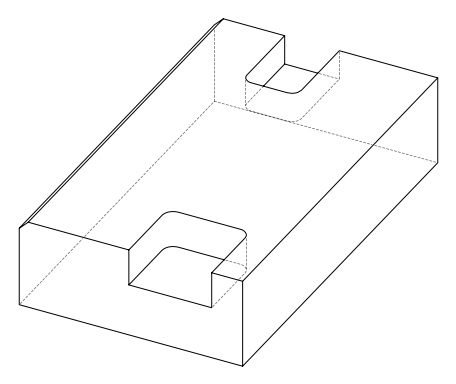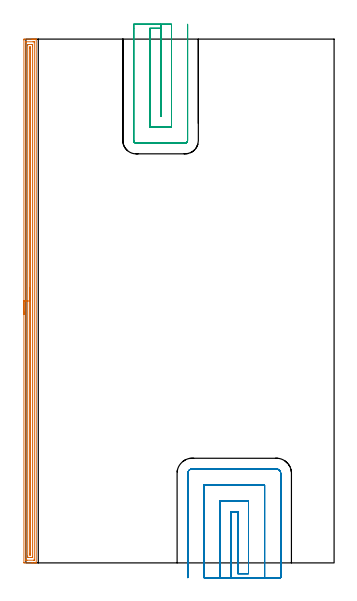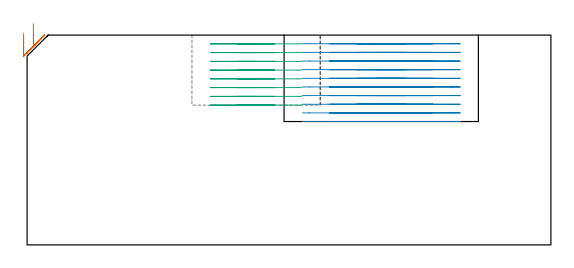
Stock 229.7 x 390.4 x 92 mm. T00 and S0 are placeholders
(PLAN: 3 operations, 1 tool changes, 39.2 min)
(1 AREA_MILL | FG_CHAMFER_SURFACE | UGT0205_001 | 12.67 min | 16523 mm3)
(2 MILL_SLOT | SLOT_PARTIAL_RECTANGULAR | NXT0201_012 | Follow Part, ap 4, ae 75% | 17.05 min | 249856 mm3)
(3 MILL_SLOT_1 | SLOT_PARTIAL_RECTANGULAR_1 | NXT0201_012 | Follow Part, ap 4, ae 75% | 9.5 min | 146284 mm3)
(TOOL UGT0205_001 | Chamfer Mill 20 x 3 x 45 deg. | D20 FL50 Z2)
(TOOL NXT0201_012 | ENDMILL 16mm [2P460-1600-NA 1630] | D16 FL38 Z6)
(OP 1 AREA_MILL)
G17 G21 G94 G90
T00 M6
G54
G17 G0 G90 X-1.5 Y185.2 S1061 M3
G43 Z102. H0
Z92.8
G94 G1 Y185.238 Z91.928 F250.
Y185.352 Z91.064
Y185.541 Z90.212
Y185.803 Z89.38
Y186.137 Z88.574
Y186.54 Z87.8
Y187.008 Z87.064
Y187.54 Z86.372
Y188.129 Z85.729
Y188.772 Z85.14
Y189.464 Z84.609
Y190.2 Z84.14
Y190.974 Z83.737
Y191.78 Z83.403
Y192.612 Z83.141
Y193.464 Z82.952
Y194.328 Z82.838
Y195.2 Z82.8
Y389.792
X-1.497 Y390.098 Z82.802
X-1.492 Y390.39 Z82.806
X-1.195 Y390.4 Z83.102
X4.437 Z88.731
X5.006 Z89.303
X5.328 Z89.624
X5.897 Z90.193
X6.22 Z90.515
X6.865 Z91.164
X7.274 Z91.573
X7.65 Y390.393 Z91.942
X7.697 Y390.39 Z91.988
X7.7 Y390.238 Z92.
Y0.162
X7.697 Y0.01 Z91.988
X7.65 Y0.007 Z91.942
X7.273 Y0. Z91.573
X6.865 Z91.164
X6.22 Z90.515
X5.006 Z89.303
X4.437 Z88.731
X-1.196 Y0.001 Z83.102
X-1.492 Y0.01 Z82.806
X-1.499 Y0.305 Z82.799
Y0.323
X-1.5 Y195.2 Z82.8
X-0.086 Z84.214
X-0.085 Y388.139 Z84.215
X-0.082 Y388.272 Z84.218
X-0.079 Y388.359 Z84.221
X-0.075 Y388.392 Z84.225
X-0.068 Y388.393 Z84.232
X-0.02 Y388.396 Z84.28
X0.48 Y388.4 Z84.78
X5.328 Z89.628
X5.829 Y388.398 Z90.129
X6.22 Y388.392 Z90.52
X6.269 Y388.39 Z90.569
X6.279 Y388.205 Z90.579
X6.284 Y388.073 Z90.584
X6.285 Y388.007 Z90.585
Y2.261
X6.282 Y2.128 Z90.582
X6.279 Y2.041 Z90.579
X6.275 Y2.008 Z90.575
X6.268 Y2.007 Z90.568
X6.22 Y2.004 Z90.52
X5.72 Y2. Z90.02
X0.872 Z85.172
X0.372 Y2.001 Z84.672
X-0.02 Y2.008 Z84.28
X-0.069 Y2.01 Z84.231
X-0.079 Y2.195 Z84.221
X-0.084 Y2.327 Z84.216
X-0.085 Y2.393 Z84.215
X-0.086 Y195.2 Z84.214
X1.328 Z85.628
X1.329 Y385.764 Z85.629
X1.331 Y386.222 Z85.631
X1.333 Y386.33 Z85.633
X1.335 Y386.376 Z85.635
X1.408 Y386.39 Z85.708
X1.587 Y386.398 Z85.887
X1.763 Y386.399 Z86.063
X2.476 Y386.4 Z86.776
X4.437 Z88.737
X4.615 Y386.399 Z88.915
X4.734 Y386.396 Z89.034
X4.828 Y386.39 Z89.128
X4.865 Y386.383 Z89.165
X4.867 Y386.366 Z89.167
X4.869 Y386.222 Z89.169
X4.871 Y385.787 Z89.171
Y385.329
Y4.636
X4.869 Y4.178 Z89.169
X4.867 Y4.07 Z89.167
X4.865 Y4.024 Z89.165
X4.792 Y4.01 Z89.092
X4.613 Y4.002 Z88.913
X4.437 Y4.001 Z88.737
X3.724 Y4. Z88.024
X1.763 Z86.063
X1.585 Y4.001 Z85.885
X1.466 Y4.004 Z85.766
X1.372 Y4.01 Z85.672
X1.335 Y4.017 Z85.635
X1.333 Y4.034 Z85.633
X1.33 Y4.178 Z85.63
X1.329 Y4.613 Z85.629
X1.328 Y5.071 Z85.628
Y195.2
X2.743 Z87.043
Y383.544
X2.744 Y384.259 Z87.044
X2.746 Y384.345 Z87.046
X2.749 Y384.389 Z87.049
X2.793 Y384.394 Z87.093
X2.895 Y384.398 Z87.195
X3.1 Y384.4 Z87.4
X3.305 Y384.398 Z87.605
X3.407 Y384.394 Z87.707
X3.45 Y384.389 Z87.75
X3.452 Y384.347 Z87.752
X3.457 Y383.632 Z87.757
Y383.544
Y6.856
X3.456 Y6.141 Z87.756
X3.454 Y6.055 Z87.754
X3.451 Y6.011 Z87.751
X3.407 Y6.006 Z87.707
X3.305 Y6.002 Z87.605
X3.1 Y6. Z87.4
X2.895 Y6.002 Z87.195
X2.793 Y6.006 Z87.093
X2.75 Y6.011 Z87.05
X2.748 Y6.053 Z87.048
X2.743 Y6.768 Z87.043
Y6.856
Y195.2
Y196.072 Z87.081
Y196.936 Z87.195
Y197.788 Z87.383
Y198.62 Z87.646
Y199.426 Z87.98
Y200.2 Z88.382
Y200.936 Z88.851
Y201.628 Z89.382
Y202.271 Z89.972
Y202.86 Z90.615
Y203.392 Z91.307
Y203.86 Z92.043
Y204.263 Z92.817
Y204.597 Z93.622
Y204.859 Z94.454
Y205.048 Z95.306
Y205.162 Z96.171
Y205.2 Z97.043
G0 Z102.
M5
M2
(OP 2 MILL_SLOT)
G17 G21 G94 G90
T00 M6
G54
G17 G0 G90 X152.7 Y-11. S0 M3
G43 Z102. H1
Z88.21
G94 G1 Y-8. F250.
Y38. F500.
X157.9
Y-8.
X165.9
Y46.
X144.7
Y-8.
Y-11. F250.
X177.9
Y-8.
Y58. F500.
X132.7
Y-8.
Y-11. F250.
X189.9
Y-8.
Y66.8 F500.
G3 X186.7 Y70. R3.2
G1 X123.9
G3 X120.7 Y66.8 R3.2
G1 Y-8.
Y-11. F250.
G0 X152.7 Z84.42
G1 Y-8.
Y38. F500.
X157.9
Y-8.
X165.9
Y46.
X144.7
Y-8.
Y-11. F250.
X177.9
Y-8.
Y58. F500.
X132.7
Y-8.
Y-11. F250.
X189.9
Y-8.
Y66.8 F500.
G3 X186.7 Y70. R3.2
G1 X123.9
G3 X120.7 Y66.8 R3.2
G1 Y-8.
Y-11. F250.
G0 X152.7 Z80.63
G1 Y-8.
Y38. F500.
X157.9
Y-8.
X165.9
Y46.
X144.7
Y-8.
Y-11. F250.
X177.9
Y-8.
Y58. F500.
X132.7
Y-8.
Y-11. F250.
X189.9
Y-8.
Y66.8 F500.
G3 X186.7 Y70. R3.2
G1 X123.9
G3 X120.7 Y66.8 R3.2
G1 Y-8.
Y-11. F250.
G0 X152.7 Z76.84
G1 Y-8.
Y38. F500.
X157.9
Y-8.
X165.9
Y46.
X144.7
Y-8.
Y-11. F250.
X177.9
Y-8.
Y58. F500.
X132.7
Y-8.
Y-11. F250.
X189.9
Y-8.
Y66.8 F500.
G3 X186.7 Y70. R3.2
G1 X123.9
G3 X120.7 Y66.8 R3.2
G1 Y-8.
Y-11. F250.
G0 X152.7 Z73.05
G1 Y-8.
Y38. F500.
X157.9
Y-8.
X165.9
Y46.
X144.7
Y-8.
Y-11. F250.
X177.9
Y-8.
Y58. F500.
X132.7
Y-8.
Y-11. F250.
X189.9
Y-8.
Y66.8 F500.
G3 X186.7 Y70. R3.2
G1 X123.9
G3 X120.7 Y66.8 R3.2
G1 Y-8.
Y-11. F250.
G0 X152.7 Z69.26
G1 Y-8.
Y38. F500.
X157.9
Y-8.
X165.9
Y46.
X144.7
Y-8.
Y-11. F250.
X177.9
Y-8.
Y58. F500.
X132.7
Y-8.
Y-11. F250.
X189.9
Y-8.
Y66.8 F500.
G3 X186.7 Y70. R3.2
G1 X123.9
G3 X120.7 Y66.8 R3.2
G1 Y-8.
Y-11. F250.
G0 X152.7 Z65.47
G1 Y-8.
Y38. F500.
X157.9
Y-8.
X165.9
Y46.
X144.7
Y-8.
Y-11. F250.
X177.9
Y-8.
Y58. F500.
X132.7
Y-8.
Y-11. F250.
X189.9
Y-8.
Y66.8 F500.
G3 X186.7 Y70. R3.2
G1 X123.9
G3 X120.7 Y66.8 R3.2
G1 Y-8.
Y-11. F250.
G0 X152.7 Z61.68
G1 Y-8.
Y38. F500.
X157.9
Y-8.
X165.9
Y46.
X144.7
Y-8.
Y-11. F250.
X177.9
Y-8.
Y58. F500.
X132.7
Y-8.
Y-11. F250.
X189.9
Y-8.
Y66.8 F500.
G3 X186.7 Y70. R3.2
G1 X123.9
G3 X120.7 Y66.8 R3.2
G1 Y-8.
Y-11. F250.
G0 X152.7 Z57.89
G1 Y-8.
Y38. F500.
X157.9
Y-8.
X165.9
Y46.
X144.7
Y-8.
Y-11. F250.
X177.9
Y-8.
Y58. F500.
X132.7
Y-8.
Y-11. F250.
X189.9
Y-8.
Y66.8 F500.
G3 X186.7 Y70. R3.2
G1 X123.9
G3 X120.7 Y66.8 R3.2
G1 Y-8.
Y-11. F250.
G0 X152.7 Z54.1
G1 Y-8.
Y38. F500.
X157.9
Y-8.
X165.9
Y46.
X144.7
Y-8.
Y-11. F250.
X177.9
Y-8.
Y58. F500.
X132.7
Y-8.
Y-11. F250.
X189.9
Y-8.
Y66.8 F500.
G3 X186.7 Y70. R3.2
G1 X123.9
G3 X120.7 Y66.8 R3.2
G1 Y-8.
Y-11. F250.
G0 Z102.
M5
M2
(OP 3 MILL_SLOT_1)
G17 G21 G94 G90
T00 M6
G54
G17 G0 G90 X100.5 Y401.4 S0 M3
G43 Z102. H1
Z88.162
G94 G1 Y398.4 F250.
Y332.9 F500.
X100.3
Y398.4
X92.3
Y324.9
X108.5
Y398.4
Y401.4 F250.
X80.3
Y398.4
Y314.7 F500.
G3 X82.1 Y312.9 R1.8
G1 X118.7
G3 X120.5 Y314.7 R1.8
G1 Y398.4
Y401.4 F250.
G0 X100.5 Z84.325
G1 Y398.4
Y332.9 F500.
X100.3
Y398.4
X92.3
Y324.9
X108.5
Y398.4
Y401.4 F250.
X80.3
Y398.4
Y314.7 F500.
G3 X82.1 Y312.9 R1.8
G1 X118.7
G3 X120.5 Y314.7 R1.8
G1 Y398.4
Y401.4 F250.
G0 X100.5 Z80.487
G1 Y398.4
Y332.9 F500.
X100.3
Y398.4
X92.3
Y324.9
X108.5
Y398.4
Y401.4 F250.
X80.3
Y398.4
Y314.7 F500.
G3 X82.1 Y312.9 R1.8
G1 X118.7
G3 X120.5 Y314.7 R1.8
G1 Y398.4
Y401.4 F250.
G0 X100.5 Z76.65
G1 Y398.4
Y332.9 F500.
X100.3
Y398.4
X92.3
Y324.9
X108.5
Y398.4
Y401.4 F250.
X80.3
Y398.4
Y314.7 F500.
G3 X82.1 Y312.9 R1.8
G1 X118.7
G3 X120.5 Y314.7 R1.8
G1 Y398.4
Y401.4 F250.
G0 X100.5 Z72.812
G1 Y398.4
Y332.9 F500.
X100.3
Y398.4
X92.3
Y324.9
X108.5
Y398.4
Y401.4 F250.
X80.3
Y398.4
Y314.7 F500.
G3 X82.1 Y312.9 R1.8
G1 X118.7
G3 X120.5 Y314.7 R1.8
G1 Y398.4
Y401.4 F250.
G0 X100.5 Z68.975
G1 Y398.4
Y332.9 F500.
X100.3
Y398.4
X92.3
Y324.9
X108.5
Y398.4
Y401.4 F250.
X80.3
Y398.4
Y314.7 F500.
G3 X82.1 Y312.9 R1.8
G1 X118.7
G3 X120.5 Y314.7 R1.8
G1 Y398.4
Y401.4 F250.
G0 X100.5 Z65.137
G1 Y398.4
Y332.9 F500.
X100.3
Y398.4
X92.3
Y324.9
X108.5
Y398.4
Y401.4 F250.
X80.3
Y398.4
Y314.7 F500.
G3 X82.1 Y312.9 R1.8
G1 X118.7
G3 X120.5 Y314.7 R1.8
G1 Y398.4
Y401.4 F250.
G0 X100.5 Z61.3
G1 Y398.4
Y332.9 F500.
X100.3
Y398.4
X92.3
Y324.9
X108.5
Y398.4
Y401.4 F250.
X80.3
Y398.4
Y314.7 F500.
G3 X82.1 Y312.9 R1.8
G1 X118.7
G3 X120.5 Y314.7 R1.8
G1 Y398.4
Y401.4 F250.
G0 Z102.
M5
M2
